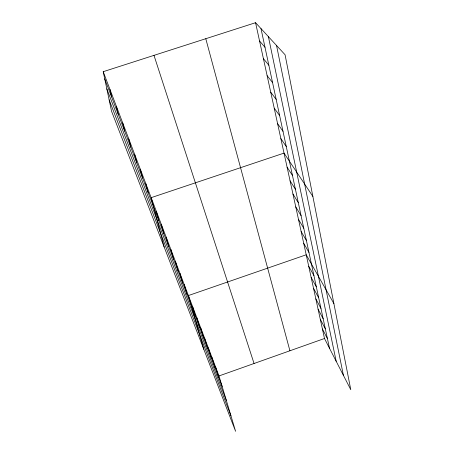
<?xml version="1.0" encoding="UTF-8"?>
<svg xmlns="http://www.w3.org/2000/svg" width="454" height="454" viewBox="0 0 454 454"><rect width="100%" height="100%" fill="white"/><g stroke="black" fill="none" stroke-linecap="round" stroke-linejoin="round"><path stroke-width="0.68" d="M219.004 375.94L324.485 338.502L350.789 389.714L285.072 54.752L255.562 22.7L103.211 71.692L111.553 111.258L235.592 431.3L219.004 375.94L103.211 71.692M259.552 40.985L264.983 47.239M263.405 58.64L268.842 65.223M267.128 75.705L272.565 82.594M270.732 92.207L276.157 99.375M274.216 108.177L279.636 115.6M277.587 123.636L283.001 131.297M280.856 138.606L286.253 146.483M312.868 196.423L284.022 153.112L151.154 197.66L164.183 247.055M287.093 167.18L292.461 175.443M290.072 180.823L295.418 189.261M292.961 194.062L298.289 202.654M295.764 206.916L301.076 215.65M298.488 219.396L303.777 228.266M301.138 231.529L306.405 240.518M303.709 243.321L308.953 252.424M333.889 303.578L306.212 254.79L188.41 295.554L203.823 349.342M308.72 266.277L313.918 275.572M311.16 277.451L316.33 286.832M313.532 288.318L318.674 297.779M315.842 298.891L320.955 308.425M318.089 309.185L323.174 318.782M320.274 319.213L325.336 328.866M322.408 328.98L327.442 338.684M109.142 99.823L230.938 415.773M106.832 88.865L226.376 400.547M104.743 78.956L222.159 386.468M153.985 55.36L254.058 363.501M215.531 366.809L218.663 377.308M211.967 357.44L215.071 367.905M208.301 347.815L211.382 358.24M204.538 337.929L207.591 348.314M200.674 327.777L203.693 338.105M196.701 317.335L199.686 327.606M192.615 306.598L195.561 316.807M184.216 284.527L187.076 294.584M179.898 273.189L182.712 283.154M175.454 261.515L178.218 271.384M170.88 249.496L173.587 259.257M166.17 237.124L168.814 246.76M161.318 224.367L163.894 233.878M205.781 38.704L289.919 350.772M156.312 211.224L158.821 220.587M145.83 183.671L148.174 192.706M140.331 169.228L142.584 178.07M134.656 154.309L136.813 162.941M128.788 138.89L130.837 147.295M122.716 122.949L124.657 131.104M116.44 106.452L118.25 114.34M109.942 89.376L111.622 96.969M255.562 22.7L324.485 338.502M260.993 28.596L329.49 348.246M268.388 36.632L336.181 361.276M276.554 45.502L343.417 375.362"/></g></svg>
